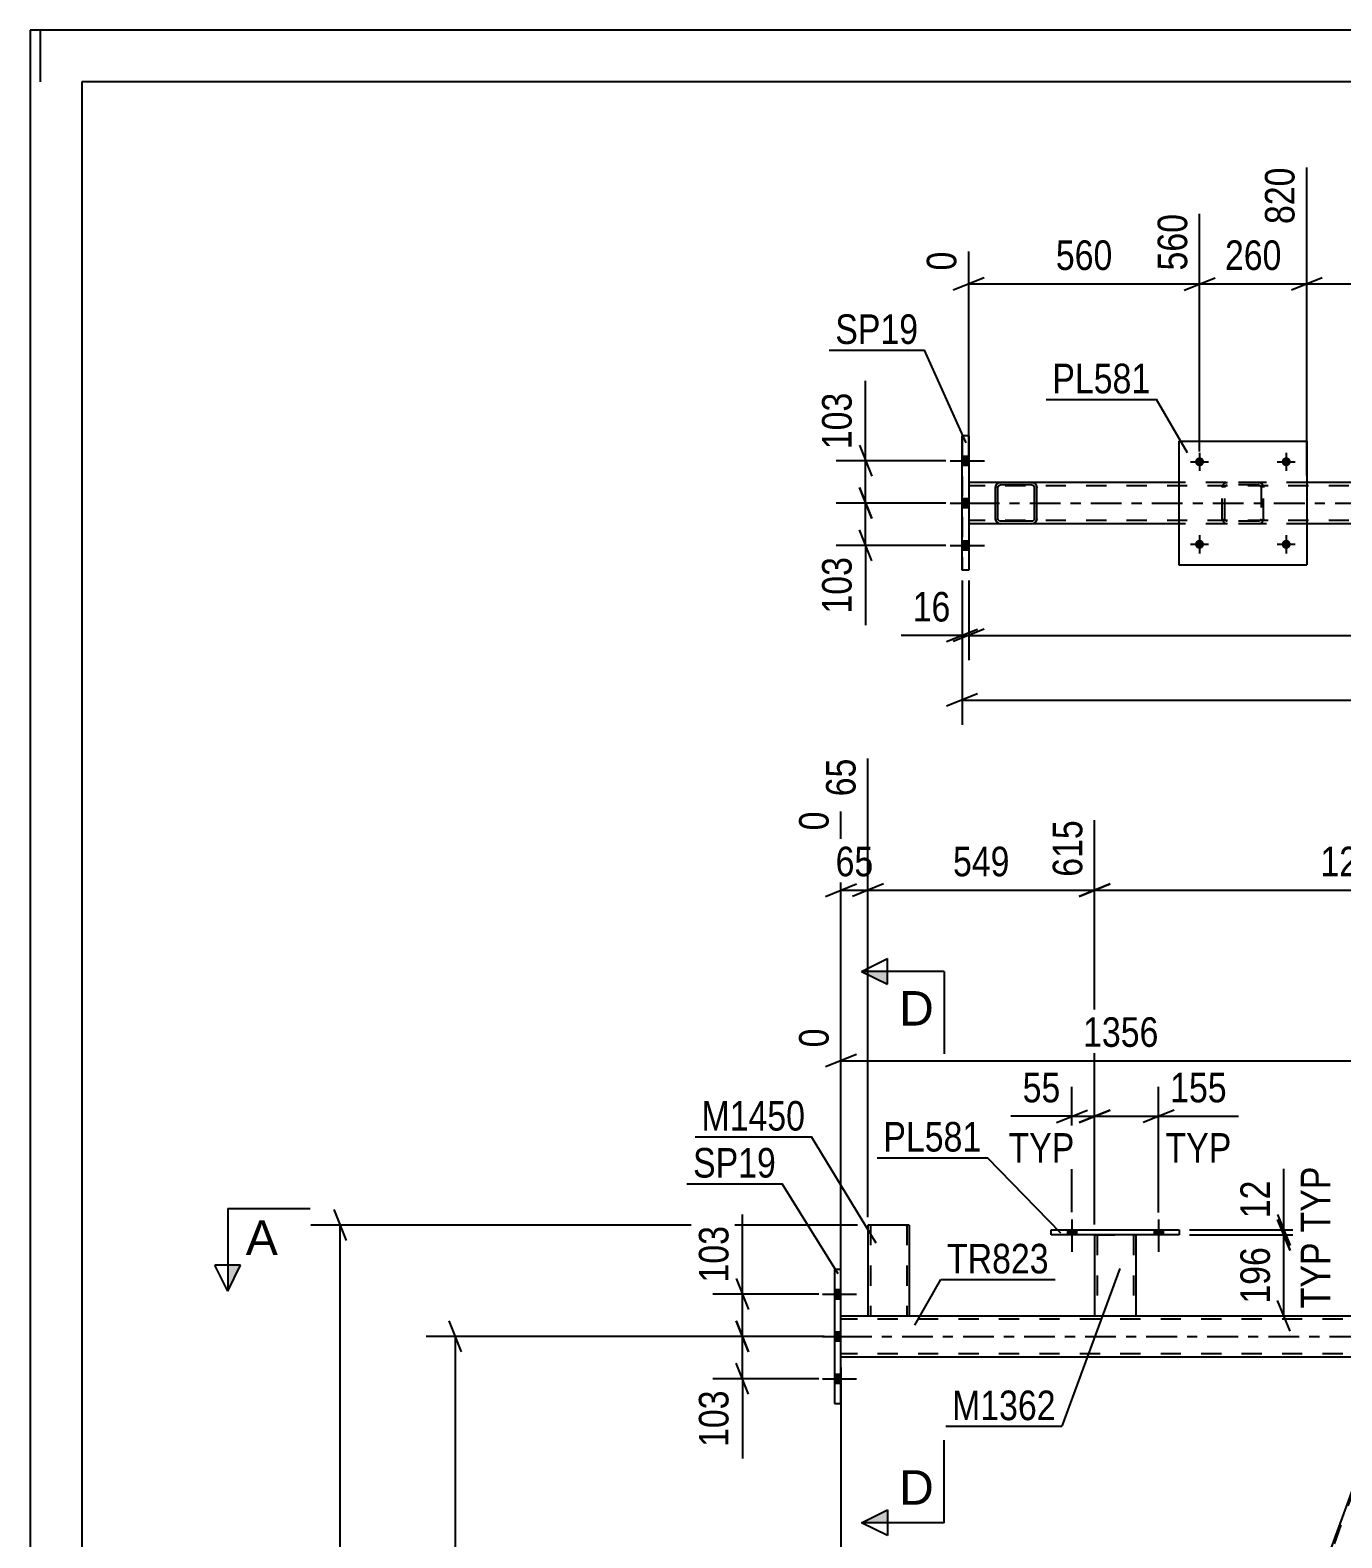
# Model space of a CAD drawing. Header units: millimetres. Extents: x 0 to 841, y 0 to 594.
# Drawn here: x 0 to 127.2, y 447.9 to 594 of the extents above; entities that cross this region are included whole.
import ezdxf

# ---------------------------------------------------------------- set-up
doc = ezdxf.new("R2010")
doc.units = ezdxf.units.MM
doc.linetypes.add('DXK_LINE_DOT2', pattern=[3.9198, 1.9599, -1.9599])
doc.linetypes.add('DXK_LINE_DOT3', pattern=[5.9187, 2.979, -0.9799, 0.9799, -0.9799])
doc.styles.add('Arial', font='ARIAL.TTF', dxfattribs={"height": 0.2})
doc.styles.add('Arial Narrow', font='ARIALN.TTF', dxfattribs={"height": 0.2})

# ---------------------------------------------------------------- blocks, each defined once
blk = doc.blocks.new('Unknown-318884811-1133')
at = {"color": 5, "linetype": 'Continuous'}
for p, q in [((841, 594), (0, 594)), ((0, 594), (0, 0)), ((1, 589), (1, 594)), ((836, 589), (5, 589)), ((5, 589), (5, 5))]:
    blk.add_line(p, q, dxfattribs=at)
blk = doc.blocks.new('Part-318884811-2927 - 2858')
at = {"color": 7, "linetype": 'DXK_LINE_DOT2'}
for p, q in [((115.56, 549.69), (115.6, 549.87)), ((115.6, 549.87), (115.56, 549.69)), ((115.56, 546.65), (115.56, 549.69)), ((115.8, 549.69), (115.82, 549.78)), ((115.8, 546.65), (115.8, 549.69)), ((115.82, 549.78), (115.87, 549.86)), ((115.86, 550.13), (116.04, 550.17)), ((116.04, 550.17), (115.86, 550.13)), ((115.87, 549.86), (115.95, 549.91)), ((115.95, 549.91), (116.04, 549.93)), ((119.08, 550.17), (116.04, 550.17)), ((119.08, 549.93), (116.04, 549.93)), ((119.08, 550.17), (119.26, 550.13)), ((119.26, 550.13), (119.08, 550.17)), ((119.08, 549.93), (119.17, 549.91)), ((119.17, 549.91), (119.25, 549.86)), ((119.25, 549.86), (119.3, 549.78)), ((119.3, 549.78), (119.32, 549.69)), ((119.32, 549.69), (119.32, 546.65)), ((119.52, 549.87), (119.56, 549.69)), ((119.56, 549.69), (119.52, 549.87)), ((119.56, 546.65), (119.56, 549.69)), ((115.6, 546.46), (115.56, 546.65)), ((115.56, 546.65), (115.6, 546.46)), ((115.82, 546.55), (115.8, 546.65)), ((115.87, 546.48), (115.82, 546.55)), ((119.3, 546.55), (119.25, 546.48)), ((119.32, 546.65), (119.3, 546.55)), ((119.56, 546.65), (119.52, 546.46)), ((119.52, 546.46), (119.56, 546.65)), ((116.04, 546.17), (115.86, 546.2)), ((115.86, 546.2), (116.04, 546.17)), ((115.95, 546.42), (115.87, 546.48)), ((116.04, 546.41), (115.95, 546.42)), ((119.08, 546.41), (116.04, 546.41)), ((119.08, 546.17), (116.04, 546.17)), ((119.17, 546.42), (119.08, 546.41)), ((119.26, 546.2), (119.08, 546.17)), ((119.08, 546.17), (119.26, 546.2)), ((119.25, 546.48), (119.17, 546.42))]:
    blk.add_line(p, q, dxfattribs=at)
at = {"color": 7, "linetype": 'DXK_LINE_DOT3'}
blk.add_line((117.56, 548.17), (117.56, 548.17), dxfattribs=at)
at = {"color": 7, "linetype": 'DXK_LINE_DOT2'}
for centre, start, end in [((116.04, 549.69), 112.5, 157.5), ((116.04, 549.69), 112.5, 157.5), ((119.08, 549.69), 22.5, 67.5), ((119.08, 549.69), 22.5, 67.5), ((116.04, 546.65), 202.5, 247.5), ((116.04, 546.65), 202.5, 247.5), ((119.08, 546.65), 292.5, 337.5), ((119.08, 546.65), 292.5, 337.5)]:
    blk.add_arc(centre, 0.48, start, end, dxfattribs=at)
blk = doc.blocks.new('Part-318884811-2932 - 2858')
at = {"color": 2, "linetype": 'Continuous'}
for p, q in [((111.36, 554.17), (111.36, 542.17)), ((111.36, 554.17), (123.76, 554.17)), ((123.76, 554.17), (123.76, 542.17)), ((111.36, 542.17), (123.76, 542.17))]:
    blk.add_line(p, q, dxfattribs=at)
blk = doc.blocks.new('Part-318884811-2933 - 2858')
at = {"color": 2, "linetype": 'Continuous'}
for p, q in [((93.62, 549.87), (93.58, 549.69)), ((93.58, 546.65), (93.58, 549.69)), ((93.82, 549.69), (93.84, 549.78)), ((93.82, 546.65), (93.82, 549.69)), ((93.84, 549.78), (93.89, 549.86)), ((94.06, 550.17), (93.88, 550.13)), ((93.89, 549.86), (93.97, 549.91)), ((93.97, 549.91), (94.06, 549.93)), ((97.1, 550.17), (94.06, 550.17)), ((97.1, 549.93), (94.06, 549.93)), ((97.29, 550.13), (97.1, 550.17)), ((97.1, 549.93), (97.19, 549.91)), ((97.19, 549.91), (97.27, 549.86)), ((97.27, 549.86), (97.32, 549.78)), ((97.32, 549.78), (97.34, 549.69)), ((97.34, 549.69), (97.34, 546.65)), ((97.58, 549.69), (97.55, 549.87)), ((97.58, 546.65), (97.58, 549.69)), ((93.58, 546.65), (93.62, 546.46)), ((93.84, 546.55), (93.82, 546.65)), ((93.89, 546.48), (93.84, 546.55)), ((97.32, 546.55), (97.27, 546.48)), ((97.34, 546.65), (97.32, 546.55)), ((97.55, 546.46), (97.58, 546.65)), ((93.88, 546.2), (94.06, 546.17)), ((93.97, 546.42), (93.89, 546.48)), ((94.06, 546.41), (93.97, 546.42)), ((97.1, 546.41), (94.06, 546.41)), ((97.1, 546.17), (94.06, 546.17)), ((97.19, 546.42), (97.1, 546.41)), ((97.1, 546.17), (97.29, 546.2)), ((97.27, 546.48), (97.19, 546.42))]:
    blk.add_line(p, q, dxfattribs=at)
at = {"color": 7, "linetype": 'DXK_LINE_DOT2'}
for p, q in [((93.58, 549.69), (93.62, 549.87)), ((93.88, 550.13), (94.06, 550.17)), ((97.1, 550.17), (97.29, 550.13)), ((97.55, 549.87), (97.58, 549.69)), ((93.62, 546.46), (93.58, 546.65)), ((97.58, 546.65), (97.55, 546.46)), ((94.06, 546.17), (93.88, 546.2)), ((97.29, 546.2), (97.1, 546.17))]:
    blk.add_line(p, q, dxfattribs=at)
at = {"color": 2, "linetype": 'Continuous'}
for centre, start, end in [((94.06, 549.69), 112.5, 157.5), ((97.1, 549.69), 22.5, 67.5), ((94.06, 546.65), 202.5, 247.5), ((97.1, 546.65), 292.5, 337.5)]:
    blk.add_arc(centre, 0.48, start, end, dxfattribs=at)
at = {"color": 7, "linetype": 'DXK_LINE_DOT2'}
for centre, start, end in [((94.06, 549.69), 112.5, 157.5), ((97.1, 549.69), 22.5, 67.5), ((94.06, 546.65), 202.5, 247.5), ((97.1, 546.65), 292.5, 337.5)]:
    blk.add_arc(centre, 0.48, start, end, dxfattribs=at)
blk = doc.blocks.new('Bolt-318884811-2908 - 2858')
at = {"linetype": 'Continuous'}
for points in [[(113.8, 544.17, -1), (112.92, 544.17, -1)], [(122.2, 544.17, -1), (121.32, 544.17, -1)]]:
    blk.add_hatch(color=1, dxfattribs=at).paths.add_polyline_path(points)
at = {"color": 1, "linetype": 'Continuous'}
for p, q in [((113.36, 545.05), (113.36, 543.29)), ((121.76, 545.05), (121.76, 543.29)), ((112.48, 544.17), (114.24, 544.17)), ((120.88, 544.17), (122.64, 544.17))]:
    blk.add_line(p, q, dxfattribs=at)
blk = doc.blocks.new('Bolt-318884811-2909 - 2858')
at = {"linetype": 'Continuous'}
for points in [[(113.8, 552.17, -1), (112.92, 552.17, -1)], [(122.2, 552.17, -1), (121.32, 552.17, -1)]]:
    blk.add_hatch(color=1, dxfattribs=at).paths.add_polyline_path(points)
at = {"color": 1, "linetype": 'Continuous'}
for p, q in [((113.36, 553.05), (113.36, 551.29)), ((121.76, 553.05), (121.76, 551.29)), ((112.48, 552.17), (114.24, 552.17)), ((120.88, 552.17), (122.64, 552.17))]:
    blk.add_line(p, q, dxfattribs=at)
blk = doc.blocks.new('Part-318884811-3001 - 2858')
at = {"color": 2, "linetype": 'Continuous'}
for p, q in [((90.98, 554.67), (90.34, 554.67)), ((90.34, 541.67), (90.34, 554.67)), ((90.98, 554.67), (90.98, 541.67)), ((90.98, 541.67), (90.34, 541.67))]:
    blk.add_line(p, q, dxfattribs=at)
at = {"color": 7, "linetype": 'DXK_LINE_DOT2'}
for p, q in [((90.34, 554.67), (90.34, 541.67)), ((90.98, 554.67), (90.98, 541.67))]:
    blk.add_line(p, q, dxfattribs=at)
blk = doc.blocks.new('Part-318884811-3068 - 2858')
at = {"color": 2, "linetype": 'Continuous'}
for p, q in [((111.36, 550.17), (90.98, 550.17)), ((162.44, 550.17), (123.76, 550.17)), ((94.06, 546.17), (90.98, 546.17)), ((111.36, 546.17), (97.11, 546.17)), ((162.44, 546.17), (123.76, 546.17))]:
    blk.add_line(p, q, dxfattribs=at)
at = {"color": 7, "linetype": 'DXK_LINE_DOT2'}
for p, q in [((90.98, 550.17), (90.98, 546.17)), ((755.01, 549.85), (90.98, 549.85)), ((90.98, 549.53), (90.98, 546.81)), ((123.76, 550.17), (111.36, 550.17)), ((755.01, 546.49), (90.98, 546.49)), ((97.11, 546.17), (94.06, 546.17)), ((123.76, 546.17), (111.36, 546.17))]:
    blk.add_line(p, q, dxfattribs=at)
at = {"color": 7, "linetype": 'DXK_LINE_DOT3'}
blk.add_line((90.98, 548.17), (755.01, 548.17), dxfattribs=at)
blk = doc.blocks.new('Bolt-318884811-3069 - 2858')
at = {"linetype": 'Continuous'}
for points in [[(90.98, 551.83), (90.98, 552.71), (90.34, 552.71), (90.34, 551.83)], [(90.98, 551.83), (90.98, 552.71), (90.34, 552.71), (90.34, 551.83)], [(90.98, 551.83), (90.98, 552.71), (90.34, 552.71), (90.34, 551.83)], [(90.98, 547.73), (90.98, 548.61), (90.34, 548.61), (90.34, 547.73)], [(90.98, 547.73), (90.98, 548.61), (90.34, 548.61), (90.34, 547.73)], [(90.98, 543.63), (90.98, 544.51), (90.34, 544.51), (90.34, 543.63)], [(90.98, 543.63), (90.98, 544.51), (90.34, 544.51), (90.34, 543.63)], [(90.98, 543.63), (90.98, 544.51), (90.34, 544.51), (90.34, 543.63)]]:
    blk.add_hatch(color=1, dxfattribs=at).paths.add_polyline_path(points)
at = {"color": 1, "linetype": 'Continuous'}
for p, q in [((90.34, 552.71), (90.98, 552.71)), ((90.34, 552.71), (90.98, 552.71)), ((90.34, 552.71), (90.98, 552.71)), ((89.18, 552.27), (92.5, 552.27)), ((89.18, 552.27), (92.5, 552.27)), ((89.18, 552.27), (92.5, 552.27)), ((90.34, 551.83), (90.98, 551.83)), ((90.34, 551.83), (90.98, 551.83)), ((90.34, 551.83), (90.98, 551.83)), ((89.18, 548.17), (92.5, 548.17)), ((89.18, 548.17), (92.5, 548.17)), ((90.34, 548.61), (90.98, 548.61)), ((90.34, 548.61), (90.98, 548.61)), ((90.34, 547.73), (90.98, 547.73)), ((90.34, 547.73), (90.98, 547.73)), ((89.18, 544.07), (92.5, 544.07)), ((89.18, 544.07), (92.5, 544.07)), ((89.18, 544.07), (92.5, 544.07)), ((90.34, 544.51), (90.98, 544.51)), ((90.34, 544.51), (90.98, 544.51)), ((90.34, 544.51), (90.98, 544.51)), ((90.34, 543.63), (90.98, 543.63)), ((90.34, 543.63), (90.98, 543.63)), ((90.34, 543.63), (90.98, 543.63))]:
    blk.add_line(p, q, dxfattribs=at)
blk = doc.blocks.new('Part-318884811-3912 - 3840')
at = {"color": 2, "linetype": 'Continuous'}
for p, q in [((78.6, 469.4), (742.64, 469.4)), ((132.84, 465.4), (78.6, 465.4))]:
    blk.add_line(p, q, dxfattribs=at)
at = {"color": 7, "linetype": 'DXK_LINE_DOT2'}
for p, q in [((78.6, 465.4), (78.6, 469.4)), ((742.64, 469.08), (78.6, 469.08)), ((742.64, 465.72), (78.6, 465.72))]:
    blk.add_line(p, q, dxfattribs=at)
at = {"color": 7, "linetype": 'DXK_LINE_DOT3'}
blk.add_line((78.6, 467.4), (742.64, 467.4), dxfattribs=at)
blk = doc.blocks.new('Part-318884811-3881 - 3840')
at = {"color": 2, "linetype": 'Continuous'}
for p, q in [((132.84, 465.4), (88.72, 344.18)), ((137.1, 465.4), (132.84, 465.4)), ((92.98, 344.18), (135.57, 461.2))]:
    blk.add_line(p, q, dxfattribs=at)
at = {"color": 7, "linetype": 'DXK_LINE_DOT2'}
for p, q in [((88.89, 344.18), (133.01, 465.4)), ((92.81, 344.18), (136.93, 465.4)), ((135.57, 461.2), (137.1, 465.4)), ((88.72, 344.18), (92.98, 344.18))]:
    blk.add_line(p, q, dxfattribs=at)
blk = doc.blocks.new('Part-318884811-3996 - 3840')
at = {"color": 2, "linetype": 'Continuous'}
for p, q in [((78.6, 473.9), (77.96, 473.9)), ((77.96, 473.9), (77.96, 460.9)), ((78.6, 460.9), (78.6, 473.9)), ((77.96, 460.9), (78.6, 460.9))]:
    blk.add_line(p, q, dxfattribs=at)
blk = doc.blocks.new('Bolt-318884811-4149 - 3840')
at = {"linetype": 'Continuous'}
for points in [[(100.55, 477.24), (101.43, 477.24), (101.43, 477.72), (100.55, 477.72)], [(108.95, 477.24), (109.83, 477.24), (109.83, 477.72), (108.95, 477.72)]]:
    blk.add_hatch(color=1, dxfattribs=at).paths.add_polyline_path(points)
at = {"color": 1, "linetype": 'Continuous'}
for p, q in [((100.99, 478.72), (100.99, 475.6)), ((109.39, 478.72), (109.39, 475.6)), ((100.55, 477.72), (100.55, 477.24)), ((101.43, 477.72), (101.43, 477.24)), ((108.95, 477.72), (108.95, 477.24)), ((109.83, 477.72), (109.83, 477.24))]:
    blk.add_line(p, q, dxfattribs=at)
blk = doc.blocks.new('Bolt-318884811-4048 - 3840')
at = {"linetype": 'Continuous'}
for points in [[(78.6, 471.06), (78.6, 471.94), (77.96, 471.94), (77.96, 471.06)], [(78.6, 471.06), (78.6, 471.94), (77.96, 471.94), (77.96, 471.06)], [(78.6, 471.06), (78.6, 471.94), (77.96, 471.94), (77.96, 471.06)], [(78.6, 466.96), (78.6, 467.84), (77.96, 467.84), (77.96, 466.96)], [(78.6, 466.96), (78.6, 467.84), (77.96, 467.84), (77.96, 466.96)], [(78.6, 462.86), (78.6, 463.74), (77.96, 463.74), (77.96, 462.86)], [(78.6, 462.86), (78.6, 463.74), (77.96, 463.74), (77.96, 462.86)], [(78.6, 462.86), (78.6, 463.74), (77.96, 463.74), (77.96, 462.86)]]:
    blk.add_hatch(color=1, dxfattribs=at).paths.add_polyline_path(points)
at = {"color": 1, "linetype": 'Continuous'}
for p, q in [((76.8, 471.5), (80.12, 471.5)), ((76.8, 471.5), (80.12, 471.5)), ((76.8, 471.5), (80.12, 471.5)), ((77.96, 471.94), (78.6, 471.94)), ((77.96, 471.94), (78.6, 471.94)), ((77.96, 471.94), (78.6, 471.94)), ((77.96, 471.06), (78.6, 471.06)), ((77.96, 471.06), (78.6, 471.06)), ((77.96, 471.06), (78.6, 471.06)), ((77.96, 467.84), (78.6, 467.84)), ((77.96, 467.84), (78.6, 467.84)), ((76.8, 467.4), (80.12, 467.4)), ((76.8, 467.4), (80.12, 467.4)), ((77.96, 466.96), (78.6, 466.96)), ((77.96, 466.96), (78.6, 466.96)), ((76.8, 463.3), (80.12, 463.3)), ((76.8, 463.3), (80.12, 463.3)), ((76.8, 463.3), (80.12, 463.3)), ((77.96, 463.74), (78.6, 463.74)), ((77.96, 463.74), (78.6, 463.74)), ((77.96, 463.74), (78.6, 463.74)), ((77.96, 462.86), (78.6, 462.86)), ((77.96, 462.86), (78.6, 462.86)), ((77.96, 462.86), (78.6, 462.86))]:
    blk.add_line(p, q, dxfattribs=at)
blk = doc.blocks.new('Bolt-318884811-4150 - 3840')
at = {"linetype": 'Continuous'}
for points in [[(100.55, 477.24), (101.43, 477.24), (101.43, 477.72), (100.55, 477.72)], [(108.95, 477.24), (109.83, 477.24), (109.83, 477.72), (108.95, 477.72)]]:
    blk.add_hatch(color=1, dxfattribs=at).paths.add_polyline_path(points)
at = {"color": 1, "linetype": 'Continuous'}
for p, q in [((100.99, 478.72), (100.99, 475.6)), ((109.39, 478.72), (109.39, 475.6)), ((100.55, 477.72), (100.55, 477.24)), ((101.43, 477.72), (101.43, 477.24)), ((108.95, 477.72), (108.95, 477.24)), ((109.83, 477.72), (109.83, 477.24))]:
    blk.add_line(p, q, dxfattribs=at)
blk = doc.blocks.new('Part-318884811-4163 - 3840')
at = {"color": 2, "linetype": 'Continuous'}
for p, q in [((81.21, 478.2), (81.21, 469.4)), ((85.21, 478.2), (81.21, 478.2)), ((85.21, 478.2), (85.21, 469.4)), ((81.21, 469.4), (85.21, 469.4))]:
    blk.add_line(p, q, dxfattribs=at)
at = {"color": 7, "linetype": 'DXK_LINE_DOT2'}
for p, q in [((81.45, 478.2), (81.45, 469.4)), ((84.9, 478.2), (84.92, 478.2)), ((84.92, 478.2), (84.95, 478.2)), ((84.95, 478.2), (84.97, 478.2)), ((84.97, 478.2), (84.97, 469.4)), ((84.95, 469.4), (84.92, 469.4)), ((84.92, 469.4), (84.95, 469.4)), ((84.97, 469.4), (84.95, 469.4)), ((84.95, 469.4), (84.97, 469.4))]:
    blk.add_line(p, q, dxfattribs=at)
blk = doc.blocks.new('Part-318884811-4168 - 3840')
at = {"color": 2, "linetype": 'Continuous'}
for p, q in [((98.99, 477.72), (111.39, 477.72)), ((98.99, 477.24), (98.99, 477.72)), ((111.39, 477.24), (98.99, 477.24)), ((111.39, 477.72), (111.39, 477.24))]:
    blk.add_line(p, q, dxfattribs=at)
blk = doc.blocks.new('Part-318884811-4239 - 3840')
at = {"color": 2, "linetype": 'Continuous'}
for p, q in [((103.19, 477.24), (103.19, 469.4)), ((107.19, 477.24), (107.19, 469.4)), ((103.19, 469.4), (107.19, 469.4))]:
    blk.add_line(p, q, dxfattribs=at)
at = {"color": 7, "linetype": 'DXK_LINE_DOT2'}
for p, q in [((103.19, 477.24), (107.19, 477.24)), ((103.19, 477.24), (103.19, 477.24)), ((103.19, 477.24), (103.19, 477.24)), ((103.43, 477.24), (103.43, 469.4)), ((106.95, 477.24), (106.95, 469.4)), ((107.19, 477.24), (107.19, 477.24)), ((107.19, 477.24), (107.19, 477.24)), ((106.89, 469.4), (106.93, 469.4)), ((106.89, 469.4), (106.93, 469.4)), ((106.93, 469.4), (106.95, 469.4)), ((106.93, 469.4), (106.95, 469.4))]:
    blk.add_line(p, q, dxfattribs=at)
blk = doc.blocks.new('StraightDimension-318884811-3817 - 2858')
at = {"color": 7, "linetype": 'Continuous'}
for p, q in [((90.34, 540.67), (90.34, 526.68)), ((91.84, 529.68), (88.84, 528.48)), ((90.34, 529.08), (797.57, 529.08))]:
    blk.add_line(p, q, dxfattribs=at)
blk = doc.blocks.new('StraightDimension-318884811-3270 - 2858')
at = {"color": 7, "linetype": 'Continuous'}
for p, q in [((113.36, 553.17), (113.36, 576.2)), ((90.98, 551.78), (90.98, 572.54)), ((92.48, 570.01), (89.48, 568.81)), ((111.86, 568.81), (114.86, 570.01)), ((90.98, 569.41), (113.36, 569.41))]:
    blk.add_line(p, q, dxfattribs=at)
at = {"color": 0}
blk.add_wipeout([(105.51, 570.16), (105.51, 574.36), (98.83, 574.36), (98.83, 570.16)], dxfattribs=at)
at = {"color": 3, "style": 'Arial Narrow'}
blk.add_text('560', height=2.863, dxfattribs=at).set_placement((99.43, 570.76))
at = {"color": 0, "linetype": 'Continuous'}
for points in [[(112.76, 576.8), (108.56, 576.8), (108.56, 570.11), (112.76, 570.11)], [(90.38, 573.14), (86.18, 573.14), (86.18, 570.11), (90.38, 570.11)]]:
    blk.add_wipeout(points, dxfattribs=at)
at = {"color": 3, "linetype": 'Continuous', "style": 'Arial Narrow'}
for s, height, p in [('560', 2.863, (112.16, 570.71)), ('0', 2.86, (89.78, 570.71))]:
    blk.add_text(s, height=height, rotation=90.0002, dxfattribs=at).set_placement(p)
blk = doc.blocks.new('StraightDimension-318884811-3191 - 2858')
at = {"color": 7, "linetype": 'Continuous'}
for p, q in [((80.38, 549.67), (81.58, 546.67)), ((88.75, 548.17), (78.13, 548.17)), ((80.98, 544.07), (80.98, 548.17)), ((81.58, 542.57), (80.38, 545.57)), ((88.75, 544.07), (78.13, 544.07)), ((80.98, 544.07), (80.98, 536.33)), ((80.98, 544.07), (80.98, 536.33))]:
    blk.add_line(p, q, dxfattribs=at)
at = {"color": 0}
blk.add_wipeout([(80.23, 543.54), (76.03, 543.54), (76.03, 536.86), (80.23, 536.86)], dxfattribs=at)
at = {"color": 3, "style": 'Arial Narrow'}
blk.add_text('103', height=2.863, rotation=90.0002, dxfattribs=at).set_placement((79.63, 537.46))
blk = doc.blocks.new('StraightDimension-318884811-3204 - 2858')
at = {"color": 7, "linetype": 'Continuous'}
for p, q in [((80.98, 552.27), (80.98, 560)), ((80.98, 552.27), (80.98, 560)), ((80.38, 553.77), (81.58, 550.77)), ((88.75, 552.27), (78.13, 552.27)), ((80.98, 548.17), (80.98, 552.27)), ((81.58, 546.67), (80.38, 549.67)), ((88.75, 548.17), (78.13, 548.17))]:
    blk.add_line(p, q, dxfattribs=at)
at = {"color": 0}
blk.add_wipeout([(80.23, 559.48), (76.03, 559.48), (76.03, 552.79), (80.23, 552.79)], dxfattribs=at)
at = {"color": 3, "style": 'Arial Narrow'}
blk.add_text('103', height=2.863, rotation=90.0002, dxfattribs=at).set_placement((79.63, 553.39))
blk = doc.blocks.new('StraightDimension-318884811-3249 - 2858')
at = {"color": 7, "linetype": 'Continuous'}
for p, q in [((90.98, 540.67), (90.98, 532.94)), ((92.48, 535.94), (89.48, 534.74)), ((90.98, 535.34), (796.93, 535.34))]:
    blk.add_line(p, q, dxfattribs=at)
blk = doc.blocks.new('StraightDimension-318884811-3259 - 2858')
at = {"color": 7, "linetype": 'Continuous'}
for p, q in [((90.34, 540.67), (90.34, 532.94)), ((90.98, 540.67), (90.98, 532.94)), ((90.34, 535.34), (84.43, 535.34)), ((90.34, 535.34), (84.43, 535.34)), ((88.84, 534.74), (91.84, 535.94)), ((92.48, 535.94), (89.48, 534.74)), ((90.34, 535.34), (90.98, 535.34))]:
    blk.add_line(p, q, dxfattribs=at)
at = {"color": 0}
blk.add_wipeout([(89.81, 536.09), (89.81, 540.29), (84.95, 540.29), (84.95, 536.09)], dxfattribs=at)
at = {"color": 3, "style": 'Arial Narrow'}
blk.add_text('16', height=2.863, dxfattribs=at).set_placement((85.55, 536.69))
blk = doc.blocks.new('StraightDimension-318884811-3283 - 2858')
at = {"color": 7, "linetype": 'Continuous'}
for p, q in [((123.76, 550.85), (123.76, 580.7)), ((113.36, 553.17), (113.36, 576.2)), ((111.86, 568.81), (114.86, 570.01)), ((125.26, 570.01), (122.26, 568.81)), ((113.36, 569.41), (123.76, 569.41))]:
    blk.add_line(p, q, dxfattribs=at)
at = {"color": 0}
blk.add_wipeout([(121.9, 570.16), (121.9, 574.36), (115.22, 574.36), (115.22, 570.16)], dxfattribs=at)
at = {"color": 3, "style": 'Arial Narrow'}
blk.add_text('260', height=2.863, dxfattribs=at).set_placement((115.82, 570.76))
at = {"color": 0, "linetype": 'Continuous'}
blk.add_wipeout([(123.16, 581.3), (118.96, 581.3), (118.96, 574.61), (123.16, 574.61)], dxfattribs=at)
at = {"color": 3, "linetype": 'Continuous', "style": 'Arial Narrow'}
blk.add_text('820', height=2.863, rotation=90.0002, dxfattribs=at).set_placement((122.56, 575.21))
blk = doc.blocks.new('StraightDimension-318884811-3296 - 2858')
at = {"color": 7, "linetype": 'Continuous'}
for p, q in [((123.76, 550.85), (123.76, 580.7)), ((164.44, 553.17), (164.44, 578.02)), ((125.26, 570.01), (122.26, 568.81)), ((162.94, 568.81), (165.94, 570.01)), ((123.76, 569.41), (164.44, 569.41))]:
    blk.add_line(p, q, dxfattribs=at)
at = {"color": 0}
blk.add_wipeout([(148.36, 570.16), (148.36, 574.36), (139.84, 574.36), (139.84, 570.16)], dxfattribs=at)
at = {"color": 3, "style": 'Arial Narrow'}
blk.add_text('1017', height=2.863, dxfattribs=at).set_placement((140.44, 570.76))
at = {"color": 0, "linetype": 'Continuous'}
blk.add_wipeout([(163.84, 578.62), (159.64, 578.62), (159.64, 570.11), (163.84, 570.11)], dxfattribs=at)
at = {"color": 3, "linetype": 'Continuous', "style": 'Arial Narrow'}
blk.add_text('1837', height=2.863, rotation=90.0002, dxfattribs=at).set_placement((163.24, 570.71))
blk = doc.blocks.new('StraightDimension-318884811-4781 - 3840')
at = {"color": 7, "linetype": 'Continuous'}
for p, q in [((41.83, 465.9), (40.63, 468.9)), ((76.96, 467.4), (38.38, 467.4)), ((41.23, 341.54), (41.23, 467.4)), ((40.63, 343.04), (41.83, 340.04)), ((55.34, 341.54), (38.38, 341.54))]:
    blk.add_line(p, q, dxfattribs=at)
at = {"color": 0}
blk.add_wipeout([(40.48, 408.73), (36.28, 408.73), (36.28, 400.21), (40.48, 400.21)], dxfattribs=at)
at = {"color": 3, "style": 'Arial Narrow'}
blk.add_text('3146', height=2.863, rotation=90.0002, dxfattribs=at).set_placement((39.88, 400.81))
blk = doc.blocks.new('StraightDimension-318884811-4507 - 3840')
at = {"color": 7, "linetype": 'Continuous'}
for p, q in [((154.27, 478.24), (154.27, 519.26)), ((103.19, 478.24), (103.19, 517.43)), ((104.69, 511.25), (101.69, 510.05)), ((103.19, 510.65), (154.27, 510.65)), ((152.77, 510.05), (155.77, 511.25))]:
    blk.add_line(p, q, dxfattribs=at)
at = {"color": 0}
blk.add_wipeout([(132.99, 511.4), (132.99, 515.6), (124.47, 515.6), (124.47, 511.4)], dxfattribs=at)
at = {"color": 3, "style": 'Arial Narrow'}
blk.add_text('1277', height=2.863, dxfattribs=at).set_placement((125.07, 512))
at = {"color": 0, "linetype": 'Continuous'}
blk.add_wipeout([(153.67, 519.86), (149.47, 519.86), (149.47, 511.35), (153.67, 511.35)], dxfattribs=at)
at = {"color": 3, "linetype": 'Continuous', "style": 'Arial Narrow'}
blk.add_text('1892', height=2.863, rotation=90.0002, dxfattribs=at).set_placement((153.07, 511.95))
blk = doc.blocks.new('StraightDimension-318884811-4487 - 3840')
at = {"color": 7, "linetype": 'Continuous'}
for p, q in [((81.21, 478.95), (81.21, 523.4)), ((78.6, 470.4), (78.6, 518.28)), ((77.1, 510.05), (80.1, 511.25)), ((78.6, 510.65), (81.21, 510.65)), ((82.71, 511.25), (79.71, 510.05))]:
    blk.add_line(p, q, dxfattribs=at)
at = {"color": 0, "linetype": 'Continuous'}
blk.add_wipeout([(80.61, 524), (76.41, 524), (76.41, 519.15), (80.61, 519.15)], dxfattribs=at)
at = {"color": 0}
blk.add_wipeout([(82.34, 511.4), (82.34, 515.6), (77.48, 515.6), (77.48, 511.4)], dxfattribs=at)
at = {"color": 3, "linetype": 'Continuous', "style": 'Arial Narrow'}
blk.add_text('65', height=2.863, rotation=90.0002, dxfattribs=at).set_placement((80.01, 519.75))
at = {"color": 3, "style": 'Arial Narrow'}
blk.add_text('65', height=2.863, dxfattribs=at).set_placement((78.08, 512))
at = {"color": 0, "linetype": 'Continuous'}
blk.add_wipeout([(78, 518.88), (73.8, 518.88), (73.8, 515.85), (78, 515.85)], dxfattribs=at)
at = {"color": 3, "linetype": 'Continuous', "style": 'Arial Narrow'}
blk.add_text('0', height=2.86, rotation=90.0002, dxfattribs=at).set_placement((77.4, 516.45))
blk = doc.blocks.new('StraightDimension-318884811-4459 - 3840')
at = {"color": 7, "linetype": 'Continuous'}
for p, q in [((120.93, 478.74), (122.13, 475.74)), ((112.39, 477.24), (123.93, 477.24)), ((121.53, 469.4), (121.53, 477.24)), ((122.13, 467.9), (120.93, 470.9)), ((108.19, 469.4), (123.93, 469.4))]:
    blk.add_line(p, q, dxfattribs=at)
at = {"color": 0}
blk.add_wipeout([(120.78, 476.66), (116.58, 476.66), (116.58, 469.98), (120.78, 469.98)], dxfattribs=at)
at = {"color": 0, "linetype": 'Continuous'}
blk.add_wipeout([(126.63, 477.12), (122.43, 477.12), (122.43, 469.53), (126.63, 469.53)], dxfattribs=at)
at = {"color": 3, "style": 'Arial Narrow'}
blk.add_text('196', height=2.863, rotation=90.0002, dxfattribs=at).set_placement((120.18, 470.58))
at = {"color": 3, "linetype": 'Continuous', "style": 'Arial Narrow'}
blk.add_text('TYP', height=2.863, rotation=90.0002, dxfattribs=at).set_placement((126.03, 470.13))
blk = doc.blocks.new('StraightDimension-318884811-4469 - 3840')
at = {"color": 7, "linetype": 'Continuous'}
for p, q in [((121.53, 477.72), (121.53, 483.63)), ((121.53, 477.72), (121.53, 483.63)), ((120.93, 479.22), (122.13, 476.22)), ((122.13, 475.74), (120.93, 478.74)), ((112.39, 477.72), (123.93, 477.72)), ((112.39, 477.24), (123.93, 477.24)), ((121.53, 477.24), (121.53, 477.72))]:
    blk.add_line(p, q, dxfattribs=at)
at = {"color": 0, "linetype": 'Continuous'}
blk.add_wipeout([(126.63, 484.47), (122.43, 484.47), (122.43, 476.88), (126.63, 476.88)], dxfattribs=at)
at = {"color": 0}
blk.add_wipeout([(120.78, 483.1), (116.58, 483.1), (116.58, 478.25), (120.78, 478.25)], dxfattribs=at)
at = {"color": 3, "linetype": 'Continuous', "style": 'Arial Narrow'}
blk.add_text('TYP', height=2.863, rotation=90.0002, dxfattribs=at).set_placement((126.03, 477.48))
at = {"color": 3, "style": 'Arial Narrow'}
blk.add_text('12', height=2.863, rotation=90.0002, dxfattribs=at).set_placement((120.18, 478.85))
blk = doc.blocks.new('StraightDimension-318884811-4497 - 3840')
at = {"color": 7, "linetype": 'Continuous'}
for p, q in [((81.21, 478.95), (81.21, 523.4)), ((103.19, 478.24), (103.19, 517.43)), ((82.71, 511.25), (79.71, 510.05)), ((81.21, 510.65), (103.19, 510.65)), ((101.69, 510.05), (104.69, 511.25))]:
    blk.add_line(p, q, dxfattribs=at)
at = {"color": 0}
blk.add_wipeout([(95.54, 511.4), (95.54, 515.6), (88.86, 515.6), (88.86, 511.4)], dxfattribs=at)
at = {"color": 3, "style": 'Arial Narrow'}
blk.add_text('549', height=2.863, dxfattribs=at).set_placement((89.46, 512))
at = {"color": 0, "linetype": 'Continuous'}
blk.add_wipeout([(102.59, 518.03), (98.39, 518.03), (98.39, 511.35), (102.59, 511.35)], dxfattribs=at)
at = {"color": 3, "linetype": 'Continuous', "style": 'Arial Narrow'}
blk.add_text('615', height=2.863, rotation=90.0002, dxfattribs=at).set_placement((101.99, 511.95))
blk = doc.blocks.new('StraightDimension-318884811-4648 - 3840')
at = {"color": 7, "linetype": 'Continuous'}
for p, q in [((30.66, 476.7), (29.46, 479.7)), ((80.21, 478.2), (27.21, 478.2)), ((30.06, 333.8), (30.06, 478.2))]:
    blk.add_line(p, q, dxfattribs=at)
blk = doc.blocks.new('StraightDimension-318884811-4700 - 3840')
at = {"color": 7, "linetype": 'Continuous'}
for p, q in [((69.04, 471.5), (69.04, 479.23)), ((69.04, 471.5), (69.04, 479.23)), ((68.44, 473), (69.64, 470)), ((76.46, 471.5), (66.19, 471.5)), ((69.04, 467.4), (69.04, 471.5)), ((69.64, 465.9), (68.44, 468.9)), ((76.46, 467.4), (66.19, 467.4))]:
    blk.add_line(p, q, dxfattribs=at)
at = {"color": 0}
blk.add_wipeout([(68.29, 478.71), (64.09, 478.71), (64.09, 472.03), (68.29, 472.03)], dxfattribs=at)
at = {"color": 3, "style": 'Arial Narrow'}
blk.add_text('103', height=2.863, rotation=90.0002, dxfattribs=at).set_placement((67.69, 472.63))
blk = doc.blocks.new('StraightDimension-318884811-4710 - 3840')
at = {"color": 7, "linetype": 'Continuous'}
for p, q in [((68.44, 468.9), (69.64, 465.9)), ((76.46, 467.4), (66.19, 467.4)), ((69.04, 463.3), (69.04, 467.4)), ((69.64, 461.8), (68.44, 464.8)), ((76.46, 463.3), (66.19, 463.3)), ((69.04, 463.3), (69.04, 455.57)), ((69.04, 463.3), (69.04, 455.57))]:
    blk.add_line(p, q, dxfattribs=at)
at = {"color": 0}
blk.add_wipeout([(68.29, 462.78), (64.09, 462.78), (64.09, 456.09), (68.29, 456.09)], dxfattribs=at)
at = {"color": 3, "style": 'Arial Narrow'}
blk.add_text('103', height=2.863, rotation=90.0002, dxfattribs=at).set_placement((67.69, 456.69))
blk = doc.blocks.new('StraightDimension-318884811-4770 - 3840')
at = {"color": 7, "linetype": 'Continuous'}
for p, q in [((78.6, 464.4), (78.6, 405.9)), ((56.98, 345.18), (56.98, 411.15)), ((58.48, 408.9), (55.48, 407.7)), ((56.98, 408.3), (78.6, 408.3)), ((77.1, 407.7), (80.1, 408.9))]:
    blk.add_line(p, q, dxfattribs=at)
at = {"color": 0}
blk.add_wipeout([(72.05, 409.05), (72.05, 413.25), (63.54, 413.25), (63.54, 409.05)], dxfattribs=at)
at = {"color": 3, "style": 'Arial Narrow'}
blk.add_text('1431', height=2.863, dxfattribs=at).set_placement((64.14, 409.65))
blk = doc.blocks.new('StraightDimension-318884811-5390 - 3840')
at = {"color": 7, "linetype": 'Continuous'}
for p, q in [((132.84, 466.4), (132.84, 502.73)), ((78.6, 474.9), (78.6, 497.24)), ((80.1, 494.72), (77.1, 493.52)), ((78.6, 494.12), (132.84, 494.12)), ((131.34, 493.52), (134.34, 494.72))]:
    blk.add_line(p, q, dxfattribs=at)
at = {"color": 0}
blk.add_wipeout([(109.98, 494.87), (109.98, 499.07), (101.47, 499.07), (101.47, 494.87)], dxfattribs=at)
at = {"color": 3, "style": 'Arial Narrow'}
blk.add_text('1356', height=2.863, dxfattribs=at).set_placement((102.07, 495.47))
at = {"color": 0, "linetype": 'Continuous'}
for points in [[(132.24, 503.33), (128.04, 503.33), (128.04, 494.82), (132.24, 494.82)], [(78, 497.84), (73.8, 497.84), (73.8, 494.82), (78, 494.82)]]:
    blk.add_wipeout(points, dxfattribs=at)
at = {"color": 3, "linetype": 'Continuous', "style": 'Arial Narrow'}
for s, height, p in [('1356', 2.863, (131.64, 495.42)), ('0', 2.86, (77.4, 495.42))]:
    blk.add_text(s, height=height, rotation=90.0002, dxfattribs=at).set_placement(p)
blk = doc.blocks.new('StraightDimension-318884811-10168 - 3840')
at = {"color": 7, "linetype": 'Continuous'}
for p, q in [((103.19, 478.24), (103.19, 491.59)), ((109.39, 479.42), (109.39, 491.59)), ((101.69, 488.14), (104.69, 489.34)), ((103.19, 488.74), (109.39, 488.74)), ((110.89, 489.34), (107.89, 488.14)), ((109.39, 488.74), (117.12, 488.74)), ((109.39, 488.74), (117.12, 488.74))]:
    blk.add_line(p, q, dxfattribs=at)
at = {"color": 0}
blk.add_wipeout([(116.6, 489.49), (116.6, 493.69), (109.91, 493.69), (109.91, 489.49)], dxfattribs=at)
at = {"color": 0, "linetype": 'Continuous'}
blk.add_wipeout([(117.05, 483.64), (117.05, 487.84), (109.46, 487.84), (109.46, 483.64)], dxfattribs=at)
at = {"color": 3, "style": 'Arial Narrow'}
blk.add_text('155', height=2.863, dxfattribs=at).set_placement((110.51, 490.09))
at = {"color": 3, "linetype": 'Continuous', "style": 'Arial Narrow'}
blk.add_text('TYP', height=2.863, dxfattribs=at).set_placement((110.06, 484.24))
blk = doc.blocks.new('StraightDimension-318884811-10169 - 3840')
at = {"color": 7, "linetype": 'Continuous'}
for p, q in [((100.99, 479.45), (100.99, 491.59)), ((103.19, 478.24), (103.19, 491.59)), ((100.99, 488.74), (95.08, 488.74)), ((100.99, 488.74), (95.08, 488.74)), ((99.49, 488.14), (102.49, 489.34)), ((100.99, 488.74), (103.19, 488.74)), ((104.69, 489.34), (101.69, 488.14))]:
    blk.add_line(p, q, dxfattribs=at)
at = {"color": 0}
blk.add_wipeout([(100.46, 489.49), (100.46, 493.69), (95.61, 493.69), (95.61, 489.49)], dxfattribs=at)
at = {"color": 0, "linetype": 'Continuous'}
blk.add_wipeout([(101.83, 483.64), (101.83, 487.84), (94.24, 487.84), (94.24, 483.64)], dxfattribs=at)
at = {"color": 3, "style": 'Arial Narrow'}
blk.add_text('55', height=2.863, dxfattribs=at).set_placement((96.21, 490.09))
at = {"color": 3, "linetype": 'Continuous', "style": 'Arial Narrow'}
blk.add_text('TYP', height=2.863, dxfattribs=at).set_placement((94.84, 484.24))
blk = doc.blocks.new('Mark-318884811-2928 - 2858')
at = {"color": 0}
blk.add_wipeout([(108.59, 558.81), (108.59, 561.81), (99.09, 561.81), (99.09, 558.81)], dxfattribs=at)
blk.add_wipeout([(108.59, 558.81), (108.59, 561.81), (99.09, 561.81), (99.09, 558.81)], dxfattribs=at)
at = {"color": 30, "linetype": 'Continuous'}
for p in [(98.49, 558.21), (112.19, 553.02)]:
    blk.add_line(p, (109.19, 558.21), dxfattribs=at)
at = {"color": 3, "style": 'Arial Narrow'}
blk.add_text('PL581', height=2.863, dxfattribs=at).set_placement((99.09, 558.81))
blk = doc.blocks.new('Mark-318884811-2997 - 2858')
at = {"color": 0}
blk.add_wipeout([(86.09, 563.59), (86.09, 566.59), (78.05, 566.59), (78.05, 563.59)], dxfattribs=at)
blk.add_wipeout([(86.09, 563.59), (86.09, 566.59), (78.05, 566.59), (78.05, 563.59)], dxfattribs=at)
at = {"color": 30, "linetype": 'Continuous'}
for p in [(77.45, 562.99), (90.73, 553.99)]:
    blk.add_line(p, (86.69, 562.99), dxfattribs=at)
at = {"color": 3, "style": 'Arial Narrow'}
blk.add_text('SP19', height=2.863, dxfattribs=at).set_placement((78.05, 563.59))
blk = doc.blocks.new('Mark-318884811-4164 - 3840')
at = {"color": 0}
blk.add_wipeout([(92.21, 485.32), (92.21, 488.32), (82.71, 488.32), (82.71, 485.32)], dxfattribs=at)
blk.add_wipeout([(92.21, 485.32), (92.21, 488.32), (82.71, 488.32), (82.71, 485.32)], dxfattribs=at)
at = {"color": 30, "linetype": 'Continuous'}
for p in [(82.11, 484.72), (99.91, 477.41)]:
    blk.add_line(p, (92.81, 484.72), dxfattribs=at)
at = {"color": 3, "style": 'Arial Narrow'}
blk.add_text('PL581', height=2.863, dxfattribs=at).set_placement((82.71, 485.32))
blk = doc.blocks.new('Mark-318884811-3908 - 3840')
at = {"color": 0}
blk.add_wipeout([(98.75, 473.51), (98.75, 476.51), (88.88, 476.51), (88.88, 473.51)], dxfattribs=at)
blk.add_wipeout([(98.75, 473.51), (98.75, 476.51), (88.88, 476.51), (88.88, 473.51)], dxfattribs=at)
at = {"color": 30, "linetype": 'Continuous'}
for p, q in [((85.76, 468.48), (88.28, 472.91)), ((88.28, 472.91), (99.35, 472.91))]:
    blk.add_line(p, q, dxfattribs=at)
at = {"color": 3, "style": 'Arial Narrow'}
blk.add_text('TR823', height=2.863, dxfattribs=at).set_placement((88.88, 473.51))
blk = doc.blocks.new('Mark-318884811-3992 - 3840')
at = {"color": 0}
blk.add_wipeout([(72.3, 482.8), (72.3, 485.8), (64.26, 485.8), (64.26, 482.8)], dxfattribs=at)
blk.add_wipeout([(72.3, 482.8), (72.3, 485.8), (64.26, 485.8), (64.26, 482.8)], dxfattribs=at)
at = {"color": 30, "linetype": 'Continuous'}
for p in [(63.66, 482.2), (78.32, 473.46)]:
    blk.add_line(p, (72.9, 482.2), dxfattribs=at)
at = {"color": 3, "style": 'Arial Narrow'}
blk.add_text('SP19', height=2.863, dxfattribs=at).set_placement((64.26, 482.8))
blk = doc.blocks.new('SectionMark-318884811-5434 - 3840')
at = {"linetype": 'Continuous'}
for points in [[(83.1, 502.78), (83.1, 501.53), (80.6, 502.78)], [(83.1, 450.6), (83.1, 449.35), (80.6, 449.35)]]:
    blk.add_hatch(color=6, dxfattribs=at).paths.add_polyline_path(points)
at = {"color": 6, "linetype": 'Continuous'}
for p, q in [((80.6, 502.78), (83.1, 504.03)), ((88.6, 502.78), (80.6, 502.78)), ((80.6, 502.78), (83.1, 501.53)), ((83.1, 501.53), (83.1, 504.03)), ((88.6, 502.78), (88.6, 494.78)), ((88.6, 449.35), (88.6, 457.35)), ((80.6, 449.35), (83.1, 450.6)), ((83.1, 450.6), (83.1, 448.1)), ((88.6, 449.35), (80.6, 449.35)), ((83.1, 448.1), (80.6, 449.35))]:
    blk.add_line(p, q, dxfattribs=at)
at = {"color": 0, "linetype": 'Continuous'}
for points in [[(87.6, 497.53), (87.6, 501.03), (84.23, 501.03), (84.23, 497.53)], [(87.6, 451.1), (87.6, 454.6), (84.23, 454.6), (84.23, 451.1)]]:
    blk.add_wipeout(points, dxfattribs=at)
at = {"color": 3, "linetype": 'Continuous', "style": 'Arial'}
for p in [(84.23, 497.53), (84.23, 451.1)]:
    blk.add_text('D', height=3.34, dxfattribs=at).set_placement(p)
blk = doc.blocks.new('Mark-318884811-4235 - 3840')
at = {"color": 0}
blk.add_wipeout([(99.42, 459.29), (99.42, 462.29), (89.37, 462.29), (89.37, 459.29)], dxfattribs=at)
blk.add_wipeout([(99.42, 459.29), (99.42, 462.29), (89.37, 462.29), (89.37, 459.29)], dxfattribs=at)
at = {"color": 30, "linetype": 'Continuous'}
for p in [(105.63, 473.98), (88.77, 458.69)]:
    blk.add_line(p, (100.02, 458.69), dxfattribs=at)
at = {"color": 3, "style": 'Arial Narrow'}
blk.add_text('M1362', height=2.863, dxfattribs=at).set_placement((89.37, 459.29))
blk = doc.blocks.new('Mark-318884811-4159 - 3840')
at = {"color": 0}
blk.add_wipeout([(75.13, 487.35), (75.13, 490.35), (65.08, 490.35), (65.08, 487.35)], dxfattribs=at)
blk.add_wipeout([(75.13, 487.35), (75.13, 490.35), (65.08, 490.35), (65.08, 487.35)], dxfattribs=at)
at = {"color": 30, "linetype": 'Continuous'}
for p in [(64.48, 486.75), (82.02, 476.43)]:
    blk.add_line(p, (75.73, 486.75), dxfattribs=at)
at = {"color": 3, "style": 'Arial Narrow'}
blk.add_text('M1450', height=2.863, dxfattribs=at).set_placement((65.08, 487.35))
blk = doc.blocks.new('SectionMark-318884811-5468 - 3840')
at = {"linetype": 'Continuous'}
blk.add_hatch(color=6, dxfattribs=at).paths.add_polyline_path([(19.15, 474.3), (20.4, 474.3), (19.15, 471.8)])
at = {"color": 6, "linetype": 'Continuous'}
for p, q in [((19.15, 479.8), (27.15, 479.8)), ((19.15, 479.8), (19.15, 471.8)), ((19.15, 471.8), (17.9, 474.3)), ((20.4, 474.3), (17.9, 474.3)), ((19.15, 471.8), (20.4, 474.3))]:
    blk.add_line(p, q, dxfattribs=at)
at = {"color": 0, "linetype": 'Continuous'}
blk.add_wipeout([(24.01, 475.3), (24.01, 478.8), (20.9, 478.8), (20.9, 475.3)], dxfattribs=at)
at = {"color": 3, "linetype": 'Continuous', "style": 'Arial'}
blk.add_text('A', height=3.34, dxfattribs=at).set_placement((20.9, 475.3))

msp = doc.modelspace()

# ---------------------------------------------------------------- block references
for name in ['Unknown-318884811-1133', 'Part-318884811-3001 - 2858', 'Part-318884811-2932 - 2858', 'Bolt-318884811-3069 - 2858', 'Bolt-318884811-2909 - 2858', 'Part-318884811-3068 - 2858', 'Part-318884811-2933 - 2858', 'Part-318884811-2927 - 2858', 'Bolt-318884811-2908 - 2858', 'Part-318884811-4163 - 3840', 'Bolt-318884811-4149 - 3840', 'Bolt-318884811-4150 - 3840', 'Part-318884811-4168 - 3840', 'Part-318884811-4239 - 3840', 'Part-318884811-3996 - 3840', 'Bolt-318884811-4048 - 3840', 'Part-318884811-3912 - 3840', 'Part-318884811-3881 - 3840']:
    msp.add_blockref(name, (0, 0))

# ---------------------------------------------------------------- next in the draw order: block references
for name in ['StraightDimension-318884811-3270 - 2858', 'StraightDimension-318884811-3817 - 2858', 'StraightDimension-318884811-4487 - 3840', 'StraightDimension-318884811-4507 - 3840', 'StraightDimension-318884811-4781 - 3840']:
    msp.add_blockref(name, (0, 0))

# ---------------------------------------------------------------- next in the draw order: block references
for name in ['StraightDimension-318884811-3283 - 2858', 'StraightDimension-318884811-3191 - 2858', 'StraightDimension-318884811-4497 - 3840', 'StraightDimension-318884811-4459 - 3840']:
    msp.add_blockref(name, (0, 0))

# ---------------------------------------------------------------- next in the draw order: block references
for name in ['StraightDimension-318884811-3296 - 2858', 'Mark-318884811-2928 - 2858', 'StraightDimension-318884811-3204 - 2858', 'StraightDimension-318884811-3249 - 2858', 'StraightDimension-318884811-4469 - 3840']:
    msp.add_blockref(name, (0, 0))

# ---------------------------------------------------------------- next in the draw order: block references
for name in ['Mark-318884811-2997 - 2858', 'StraightDimension-318884811-3259 - 2858', 'StraightDimension-318884811-4648 - 3840']:
    msp.add_blockref(name, (0, 0))

# ---------------------------------------------------------------- next in the draw order: block references
msp.add_blockref('StraightDimension-318884811-4700 - 3840', (0, 0))

# ---------------------------------------------------------------- next in the draw order: block references
msp.add_blockref('StraightDimension-318884811-4710 - 3840', (0, 0))

# ---------------------------------------------------------------- next in the draw order: block references
for name in ['StraightDimension-318884811-5390 - 3840', 'StraightDimension-318884811-4770 - 3840']:
    msp.add_blockref(name, (0, 0))

# ---------------------------------------------------------------- next in the draw order: block references
for name in ['StraightDimension-318884811-10168 - 3840', 'Mark-318884811-3992 - 3840', 'Mark-318884811-3908 - 3840']:
    msp.add_blockref(name, (0, 0))

# ---------------------------------------------------------------- next in the draw order: block references
msp.add_blockref('StraightDimension-318884811-10169 - 3840', (0, 0))

# ---------------------------------------------------------------- next in the draw order: block references
msp.add_blockref('Mark-318884811-4164 - 3840', (0, 0))

# ---------------------------------------------------------------- next in the draw order: block references
msp.add_blockref('SectionMark-318884811-5434 - 3840', (0, 0))

# ---------------------------------------------------------------- next in the draw order: block references
for name in ['Mark-318884811-4159 - 3840', 'Mark-318884811-4235 - 3840']:
    msp.add_blockref(name, (0, 0))

# ---------------------------------------------------------------- next in the draw order: block references
msp.add_blockref('SectionMark-318884811-5468 - 3840', (0, 0))

doc.saveas('drawing.dxf')
